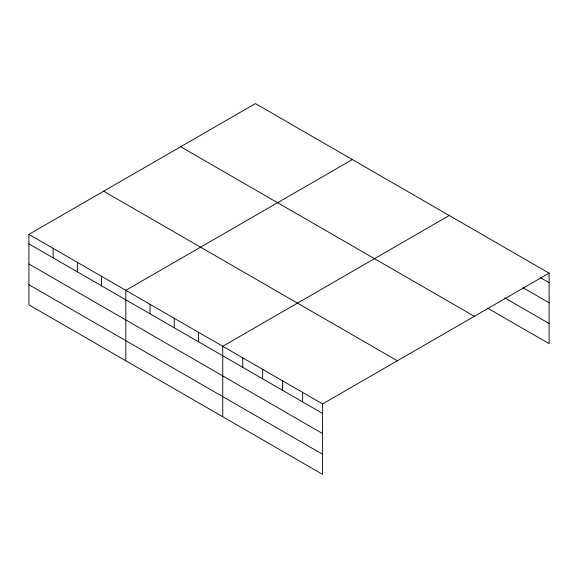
<?xml version="1.0" encoding="UTF-8"?>
<svg xmlns="http://www.w3.org/2000/svg" width="578" height="578" viewBox="0 0 578 578"><rect width="100%" height="100%" fill="white"/><g stroke="black" fill="none" stroke-linecap="round" stroke-linejoin="round"><path stroke-width="0.87" d="M28.9 234.372L322.589 403.935L322.589 474.401L28.9 304.844L28.9 234.372L255.411 103.599L549.1 273.156L549.1 343.628L487.651 308.153M352.327 159.55L125.816 290.329L125.816 360.795M449.243 215.507L222.74 346.28L222.74 416.752M322.589 403.935L549.1 273.156M540.654 277.772L549.1 282.649M522.982 287.7L549.1 302.771M504.551 297.786L549.1 323.507M180.661 146.754L474.35 316.318M103.65 191.217L397.339 360.78M28.9 243.865L322.589 413.429M28.9 263.987L322.589 433.551M28.9 284.716L322.589 454.279M302.619 392.404L302.619 401.898M282.649 380.873L282.649 390.367M262.679 369.342L262.679 378.836M242.709 357.811L242.709 367.305M198.507 332.292L198.507 341.786M174.274 318.305L174.274 327.798M150.049 304.317L150.049 313.811M101.591 276.342L101.591 285.828M77.358 262.347L77.358 271.841M53.133 248.359L53.133 257.853"/></g></svg>
